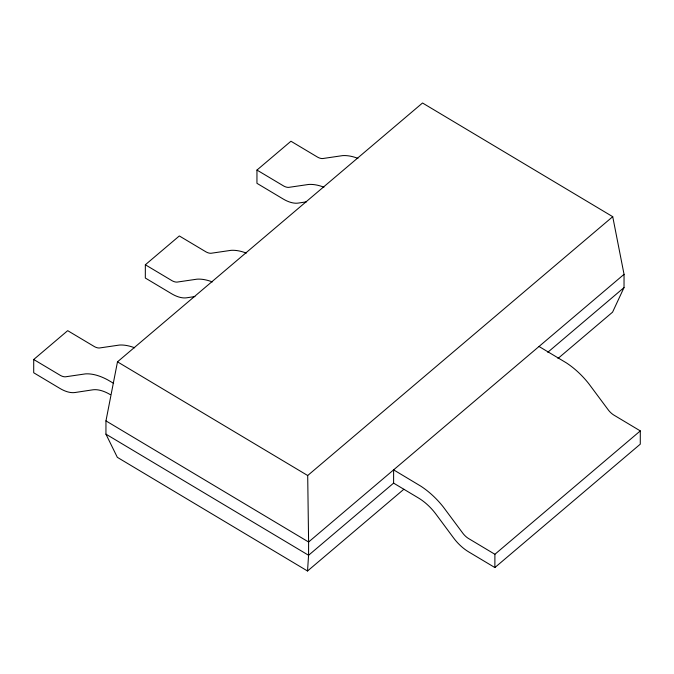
<?xml version="1.0" encoding="UTF-8"?>
<svg xmlns="http://www.w3.org/2000/svg" width="674" height="674" viewBox="0 0 674 674"><rect width="100%" height="100%" fill="white"/><g stroke="black" fill="none" stroke-linecap="round" stroke-linejoin="round"><path stroke-width="1.01" d="M134.665 347.801A55.243 29.757 49.7 0 0 119.357 345.063L99.449 347.986A12.343 6.647 49.7 0 1 94.427 346.621L67.695 330.664L33.725 359.495L33.7 372.756L59.893 388.409A31.24 16.825 49.7 0 0 75.058 392.512L92.616 389.85A36.345 19.58 49.7 0 1 110.266 394.619M403.852 489.265L307.529 571.004L117.318 457.317L105.944 434.149L105.961 420.888L117.487 361.837L422.522 102.996L612.725 216.683L624.048 274.326L624.023 287.587L612.565 312.163L557.979 358.484M246.288 253.087A55.243 29.757 49.7 0 0 230.971 250.349L211.072 253.264A12.343 6.647 49.7 0 1 206.05 251.907L179.318 235.951L145.348 264.772L145.323 278.033L171.516 293.687A31.24 16.825 49.7 0 0 186.681 297.79L194.946 296.543M357.911 158.365A55.243 29.757 49.7 0 0 342.594 155.627L322.694 158.55A12.343 6.647 49.7 0 1 317.665 157.185L290.941 141.228L256.963 170.059L256.946 183.32L283.131 198.973A31.24 16.825 49.7 0 0 298.304 203.076L306.56 201.821M494.901 554.289L468.169 538.29A12.343 6.647 49.7 0 1 463.148 533.648L443.298 506.966A55.243 29.757 49.7 0 0 420.837 486.181L393.624 469.854L393.599 483.123L418.394 497.943A36.345 19.58 49.7 0 1 436.027 514.254L453.535 537.877A31.24 16.825 49.7 0 0 468.691 551.896L494.876 567.55L494.901 554.289L640.3 430.905L613.567 414.906A12.343 6.647 49.7 0 1 608.546 410.264L588.697 383.582A55.243 29.757 49.7 0 0 566.236 362.797L539.023 346.478M640.3 430.905L640.275 444.166L494.876 567.55M307.529 571.004L308.574 555.266L308.599 542.006L307.698 475.524L612.725 216.683M624.048 274.326L308.599 542.006L105.961 420.888M393.658 483.073L308.574 555.266L105.944 434.149M547.777 352.291L624.023 287.587M256.963 170.059L283.695 186.016A12.343 6.647 49.7 0 0 288.725 187.372L308.625 184.457A55.243 29.757 49.7 0 1 323.933 187.195M145.348 264.772L172.072 280.729A12.343 6.647 49.7 0 0 177.102 282.094L197.002 279.171A55.243 29.757 49.7 0 1 212.318 281.917M117.487 361.837L307.698 475.524M113.653 383.371L107.874 379.976A55.243 29.757 49.7 0 0 85.379 373.893L65.479 376.808A12.343 6.647 49.7 0 1 60.458 375.452L33.725 359.495"/></g></svg>
